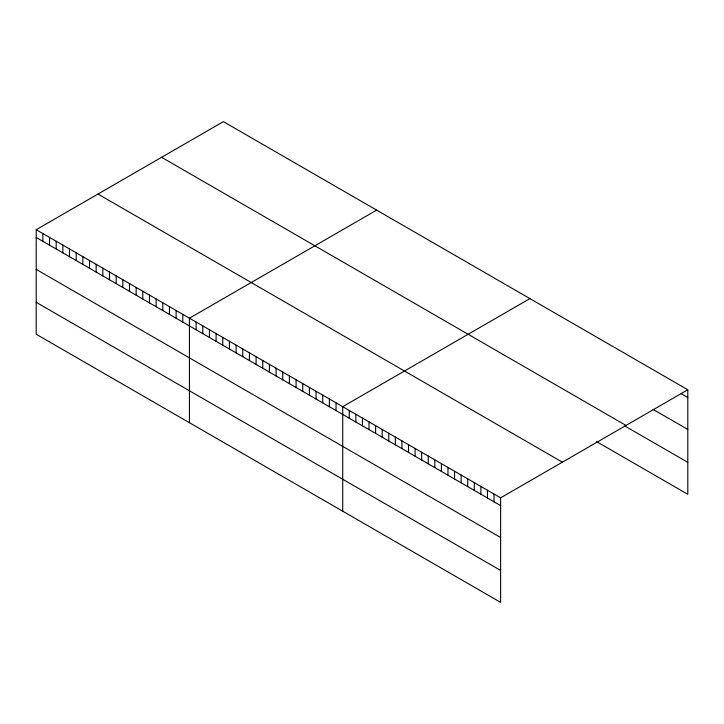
<?xml version="1.0" encoding="UTF-8"?>
<svg xmlns="http://www.w3.org/2000/svg" width="724" height="724" viewBox="0 0 724 724"><rect width="100%" height="100%" fill="white"/><g stroke="black" fill="none" stroke-linecap="round" stroke-linejoin="round"><path stroke-width="1.09" d="M36.2 229.716L500.61 497.841L500.61 602.359L36.2 334.235L36.2 229.716L223.39 121.641L687.8 389.765L687.8 494.284L596.63 441.649M376.643 210.123L189.453 318.198L189.453 422.716M529.905 298.605L342.714 406.68L342.714 511.198M500.61 497.841L687.8 389.765M681.221 393.72L687.8 397.512M653.021 409.368L687.8 429.45M161.615 157.307L626.025 425.431M624.83 425.993L687.8 462.346M97.975 194.05L562.385 462.174M36.2 237.463L500.61 505.587M36.2 269.4L500.61 537.525M36.2 302.297L500.61 570.421M494.03 494.039L494.03 501.786M487.451 490.248L487.451 497.994M480.872 486.447L480.872 494.193M474.292 482.646L474.292 490.392M467.713 478.854L467.713 486.6M461.134 475.053L461.134 482.799M454.554 471.252L454.554 478.998M447.975 467.451L447.975 475.197M441.396 463.659L441.396 471.405M434.816 459.858L434.816 467.604M428.237 456.057L428.237 463.803M421.658 452.265L421.658 460.002M415.078 448.464L415.078 456.211M408.499 444.663L408.499 452.409M401.92 440.862L401.92 448.608M395.34 437.07L395.34 444.817M388.761 433.269L388.761 441.016M382.182 429.468L382.182 437.215M375.602 425.676L375.602 433.414M369.023 421.875L369.023 429.622M362.443 418.074L362.443 425.821M355.864 414.273L355.864 422.02M349.285 410.481L349.285 418.228M336.045 402.834L336.045 410.58M329.384 398.987L329.384 406.734M322.723 395.141L322.723 402.888M316.053 391.295L316.053 399.042M309.392 387.449L309.392 395.186M302.732 383.593L302.732 391.34M296.071 379.747L296.071 387.494M289.401 375.901L289.401 383.648M282.74 372.055L282.74 379.801M276.079 368.208L276.079 375.955M269.418 364.362L269.418 372.109M262.749 360.516L262.749 368.263M256.088 356.67L256.088 364.416M249.427 352.823L249.427 360.57M242.757 348.977L242.757 356.724M236.096 345.131L236.096 352.878M229.436 341.285L229.436 349.031M222.775 337.429L222.775 345.176M216.105 333.583L216.105 341.33M209.444 329.737L209.444 337.484M202.783 325.891L202.783 333.637M196.123 322.044L196.123 329.791M182.792 314.352L182.792 322.099M176.131 310.506L176.131 318.252M169.461 306.659L169.461 314.406M162.8 302.813L162.8 310.56M156.14 298.967L156.14 306.714M149.479 295.121L149.479 302.867M142.809 291.265L142.809 299.012M136.148 287.419L136.148 295.166M129.487 283.573L129.487 291.32M122.827 279.726L122.827 287.473M116.157 275.88L116.157 283.627M109.496 272.034L109.496 279.781M102.835 268.188L102.835 275.935M96.165 264.341L96.165 272.088M89.505 260.495L89.505 268.242M82.844 256.649L82.844 264.396M76.183 252.803L76.183 260.549M69.513 248.956L69.513 256.703M62.852 245.101L62.852 252.848M56.191 241.255L56.191 249.002M49.531 237.409L49.531 245.155M42.861 233.562L42.861 241.309"/></g></svg>
